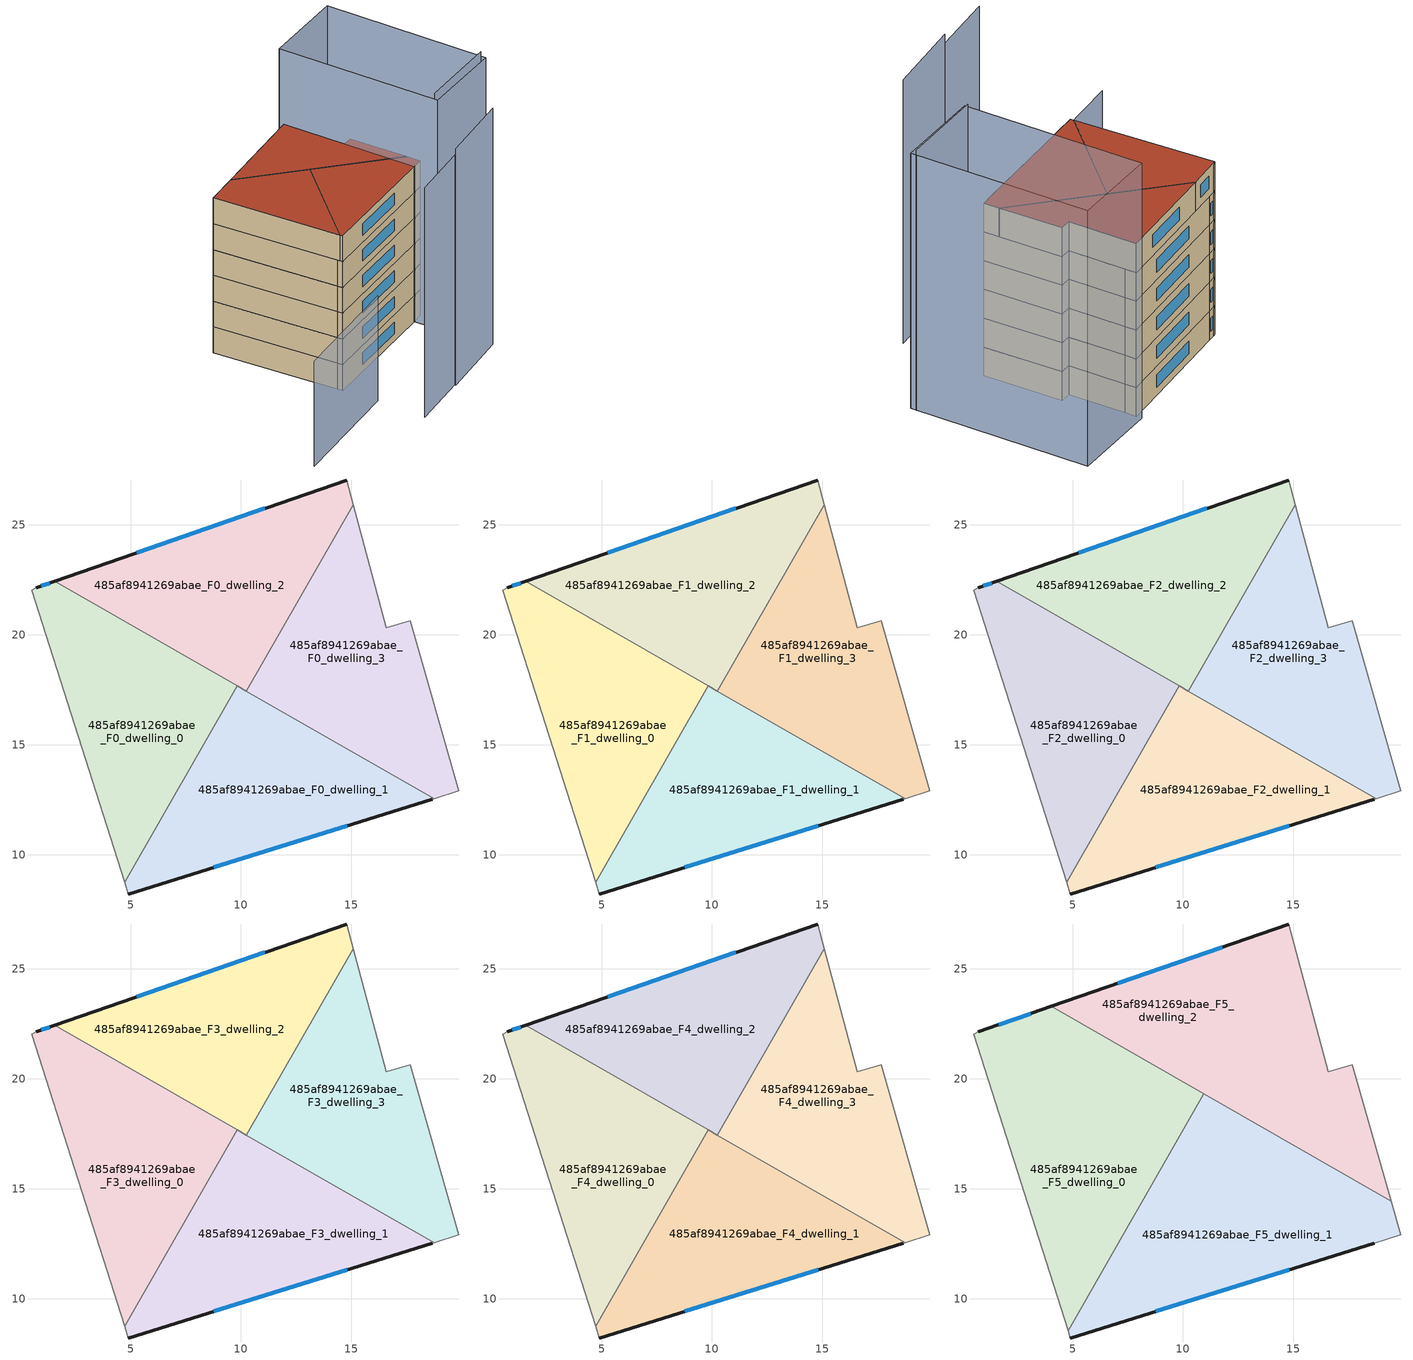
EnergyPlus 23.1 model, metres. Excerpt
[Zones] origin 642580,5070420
485af8941269abae_F0_dwelling_0
 floor ground (EU_floor_Construction): 9.84,17.68 4.72,8.75 0.49,22.03 0.69,22.13 1.55,22.43 z0
 wall outside (EU_wall_Construction): 1.55,22.43 0.69,22.13 z0:3
 wall adiabatic (EU_wall_Construction): 0.69,22.13 0.49,22.03 4.72,8.75 z0:3
 wall to 485af8941269abae_F0_dwelling_1 (EU_wall_Construction): 4.72,8.75 9.84,17.68 z0:3
 wall to 485af8941269abae_F0_dwelling_2 (EU_wall_Construction): 9.84,17.68 1.55,22.43 z0:3
 window (EU_Window_Construction): 1.31,22.35 0.93,22.22 z0.84:2.16
485af8941269abae_F0_dwelling_1
 floor ground (EU_floor_Construction): 18.78,12.55 18.7,12.52 4.89,8.22 4.72,8.75 9.84,17.68 z0
 wall outside (EU_wall_Construction): 4.89,8.22 18.7,12.52 z0:3
 wall adiabatic (EU_wall_Construction): 4.72,8.75 4.89,8.22 / 18.7,12.52 18.78,12.55 z0:3
 wall to 485af8941269abae_F0_dwelling_3 (EU_wall_Construction): 18.78,12.55 10.25,17.44 z0:3
 wall to 485af8941269abae_F0_dwelling_2 (EU_wall_Construction): 10.25,17.44 9.84,17.68 z0:3
 window (EU_Window_Construction): 8.76,9.43 14.83,11.32 z0.84:2.16
485af8941269abae_F0_dwelling_2
 floor ground (EU_floor_Construction): 14.8,27.03 15.1,25.91 10.25,17.44 1.55,22.43 z0
 wall outside (EU_wall_Construction): 14.8,27.03 1.55,22.43 z0:3
 wall adiabatic (EU_wall_Construction): 15.1,25.91 14.8,27.03 z0:3
 wall to 485af8941269abae_F0_dwelling_3 (EU_wall_Construction): 10.25,17.44 15.1,25.91 z0:3
 window (EU_Window_Construction): 11.09,25.74 5.26,23.72 z0.84:2.16
485af8941269abae_F0_dwelling_3
 floor ground (EU_floor_Construction): 15.1,25.91 16.6,20.33 17.7,20.63 19.9,12.92 18.78,12.55 10.25,17.44 z0
 wall adiabatic (EU_wall_Construction): 18.78,12.55 19.9,12.92 17.7,20.63 16.6,20.33 15.1,25.91 z0:3
485af8941269abae_F1_dwelling_0
 floor to 485af8941269abae_F0_dwelling_0 (EU_floor_Construction): 9.84,17.68 4.72,8.75 0.49,22.03 0.69,22.13 1.55,22.43 z3
 wall outside (EU_wall_Construction): 1.55,22.43 0.69,22.13 z3:6
 wall adiabatic (EU_wall_Construction): 0.69,22.13 0.49,22.03 4.72,8.75 z3:6
 wall to 485af8941269abae_F1_dwelling_1 (EU_wall_Construction): 4.72,8.75 9.84,17.68 z3:6
 wall to 485af8941269abae_F1_dwelling_2 (EU_wall_Construction): 9.84,17.68 1.55,22.43 z3:6
 window (EU_Window_Construction): 1.31,22.35 0.93,22.22 z3.84:5.16
485af8941269abae_F1_dwelling_1
 floor to 485af8941269abae_F0_dwelling_1 (EU_floor_Construction): 18.78,12.55 18.7,12.52 4.89,8.22 4.72,8.75 9.84,17.68 z3
 wall outside (EU_wall_Construction): 4.89,8.22 18.7,12.52 z3:6
 wall adiabatic (EU_wall_Construction): 4.72,8.75 4.89,8.22 / 18.7,12.52 18.78,12.55 z3:6
 wall to 485af8941269abae_F1_dwelling_3 (EU_wall_Construction): 18.78,12.55 10.25,17.44 z3:6
 wall to 485af8941269abae_F1_dwelling_2 (EU_wall_Construction): 10.25,17.44 9.84,17.68 z3:6
 window (EU_Window_Construction): 8.76,9.43 14.83,11.32 z3.84:5.16
485af8941269abae_F1_dwelling_2
 floor to 485af8941269abae_F0_dwelling_2 (EU_floor_Construction): 14.8,27.03 15.1,25.91 10.25,17.44 1.55,22.43 z3
 wall outside (EU_wall_Construction): 14.8,27.03 1.55,22.43 z3:6
 wall adiabatic (EU_wall_Construction): 15.1,25.91 14.8,27.03 z3:6
 wall to 485af8941269abae_F1_dwelling_3 (EU_wall_Construction): 10.25,17.44 15.1,25.91 z3:6
 window (EU_Window_Construction): 11.09,25.74 5.26,23.72 z3.84:5.16
485af8941269abae_F1_dwelling_3
 floor to 485af8941269abae_F0_dwelling_3 (EU_floor_Construction): 15.1,25.91 16.6,20.33 17.7,20.63 19.9,12.92 18.78,12.55 10.25,17.44 z3
 wall adiabatic (EU_wall_Construction): 18.78,12.55 19.9,12.92 17.7,20.63 16.6,20.33 15.1,25.91 z3:6
485af8941269abae_F2_dwelling_0
 floor to 485af8941269abae_F1_dwelling_0 (EU_floor_Construction): 9.84,17.68 4.72,8.75 0.49,22.03 0.69,22.13 1.55,22.43 z6
 wall outside (EU_wall_Construction): 1.55,22.43 0.69,22.13 z6:9
 wall adiabatic (EU_wall_Construction): 0.69,22.13 0.49,22.03 4.72,8.75 z6:9
 wall to 485af8941269abae_F2_dwelling_1 (EU_wall_Construction): 4.72,8.75 9.84,17.68 z6:9
 wall to 485af8941269abae_F2_dwelling_2 (EU_wall_Construction): 9.84,17.68 1.55,22.43 z6:9
 window (EU_Window_Construction): 1.31,22.35 0.93,22.22 z6.84:8.16
485af8941269abae_F2_dwelling_1
 floor to 485af8941269abae_F1_dwelling_1 (EU_floor_Construction): 18.78,12.55 18.7,12.52 4.89,8.22 4.72,8.75 9.84,17.68 z6
 wall outside (EU_wall_Construction): 4.89,8.22 18.7,12.52 z6:9
 wall adiabatic (EU_wall_Construction): 4.72,8.75 4.89,8.22 / 18.7,12.52 18.78,12.55 z6:9
 wall to 485af8941269abae_F2_dwelling_3 (EU_wall_Construction): 18.78,12.55 10.25,17.44 z6:9
 wall to 485af8941269abae_F2_dwelling_2 (EU_wall_Construction): 10.25,17.44 9.84,17.68 z6:9
 window (EU_Window_Construction): 8.76,9.43 14.83,11.32 z6.84:8.16
485af8941269abae_F2_dwelling_2
 floor to 485af8941269abae_F1_dwelling_2 (EU_floor_Construction): 14.8,27.03 15.1,25.91 10.25,17.44 1.55,22.43 z6
 wall outside (EU_wall_Construction): 14.8,27.03 1.55,22.43 z6:9
 wall adiabatic (EU_wall_Construction): 15.1,25.91 14.8,27.03 z6:9
 wall to 485af8941269abae_F2_dwelling_3 (EU_wall_Construction): 10.25,17.44 15.1,25.91 z6:9
 window (EU_Window_Construction): 11.09,25.74 5.26,23.72 z6.84:8.16
485af8941269abae_F2_dwelling_3
 floor to 485af8941269abae_F1_dwelling_3 (EU_floor_Construction): 15.1,25.91 16.6,20.33 17.7,20.63 19.9,12.92 18.78,12.55 10.25,17.44 z6
 wall adiabatic (EU_wall_Construction): 18.78,12.55 19.9,12.92 17.7,20.63 16.6,20.33 15.1,25.91 z6:9
485af8941269abae_F3_dwelling_0
 floor to 485af8941269abae_F2_dwelling_0 (EU_floor_Construction): 9.84,17.68 4.72,8.75 0.49,22.03 0.69,22.13 1.55,22.43 z9
 wall outside (EU_wall_Construction): 1.55,22.43 0.69,22.13 z9:12
 wall adiabatic (EU_wall_Construction): 0.69,22.13 0.49,22.03 4.72,8.75 z9:12
 wall to 485af8941269abae_F3_dwelling_1 (EU_wall_Construction): 4.72,8.75 9.84,17.68 z9:12
 wall to 485af8941269abae_F3_dwelling_2 (EU_wall_Construction): 9.84,17.68 1.55,22.43 z9:12
 window (EU_Window_Construction): 1.31,22.35 0.93,22.22 z9.84:11.16
485af8941269abae_F3_dwelling_1
 floor to 485af8941269abae_F2_dwelling_1 (EU_floor_Construction): 18.78,12.55 18.7,12.52 4.89,8.22 4.72,8.75 9.84,17.68 z9
 wall outside (EU_wall_Construction): 4.89,8.22 18.7,12.52 z9:12
 wall adiabatic (EU_wall_Construction): 4.72,8.75 4.89,8.22 / 18.7,12.52 18.78,12.55 z9:12
 wall to 485af8941269abae_F3_dwelling_3 (EU_wall_Construction): 18.78,12.55 10.25,17.44 z9:12
 wall to 485af8941269abae_F3_dwelling_2 (EU_wall_Construction): 10.25,17.44 9.84,17.68 z9:12
 window (EU_Window_Construction): 8.76,9.43 14.83,11.32 z9.84:11.16
485af8941269abae_F3_dwelling_2
 floor to 485af8941269abae_F2_dwelling_2 (EU_floor_Construction): 14.8,27.03 15.1,25.91 10.25,17.44 1.55,22.43 z9
 wall outside (EU_wall_Construction): 14.8,27.03 1.55,22.43 z9:12
 wall adiabatic (EU_wall_Construction): 15.1,25.91 14.8,27.03 z9:12
 wall to 485af8941269abae_F3_dwelling_3 (EU_wall_Construction): 10.25,17.44 15.1,25.91 z9:12
 window (EU_Window_Construction): 11.09,25.74 5.26,23.72 z9.84:11.16
485af8941269abae_F3_dwelling_3
 floor to 485af8941269abae_F2_dwelling_3 (EU_floor_Construction): 15.1,25.91 16.6,20.33 17.7,20.63 19.9,12.92 18.78,12.55 10.25,17.44 z9
 wall adiabatic (EU_wall_Construction): 18.78,12.55 19.9,12.92 17.7,20.63 16.6,20.33 15.1,25.91 z9:12
485af8941269abae_F4_dwelling_0
 floor to 485af8941269abae_F3_dwelling_0 (EU_floor_Construction): 9.84,17.68 4.72,8.75 0.49,22.03 0.69,22.13 1.55,22.43 z12
 wall outside (EU_wall_Construction): 1.55,22.43 0.69,22.13 z12:15
 wall adiabatic (EU_wall_Construction): 0.69,22.13 0.49,22.03 4.72,8.75 z12:15
 wall to 485af8941269abae_F4_dwelling_1 (EU_wall_Construction): 4.72,8.75 9.84,17.68 z12:15
 wall to 485af8941269abae_F4_dwelling_2 (EU_wall_Construction): 9.84,17.68 1.55,22.43 z12:15
 window (EU_Window_Construction): 1.31,22.35 0.93,22.22 z12.84:14.16
485af8941269abae_F4_dwelling_1
 floor to 485af8941269abae_F3_dwelling_1 (EU_floor_Construction): 18.78,12.55 18.7,12.52 4.89,8.22 4.72,8.75 9.84,17.68 z12
 wall outside (EU_wall_Construction): 4.89,8.22 18.7,12.52 z12:15
 wall adiabatic (EU_wall_Construction): 4.72,8.75 4.89,8.22 / 18.7,12.52 18.78,12.55 z12:15
 wall to 485af8941269abae_F4_dwelling_3 (EU_wall_Construction): 18.78,12.55 10.25,17.44 z12:15
 wall to 485af8941269abae_F4_dwelling_2 (EU_wall_Construction): 10.25,17.44 9.84,17.68 z12:15
 window (EU_Window_Construction): 8.76,9.43 14.83,11.32 z12.84:14.16
485af8941269abae_F4_dwelling_2
 floor to 485af8941269abae_F3_dwelling_2 (EU_floor_Construction): 14.8,27.03 15.1,25.91 10.25,17.44 1.55,22.43 z12
 wall outside (EU_wall_Construction): 14.8,27.03 1.55,22.43 z12:15
 wall adiabatic (EU_wall_Construction): 15.1,25.91 14.8,27.03 z12:15
 wall to 485af8941269abae_F4_dwelling_3 (EU_wall_Construction): 10.25,17.44 15.1,25.91 z12:15
 window (EU_Window_Construction): 11.09,25.74 5.26,23.72 z12.84:14.16
485af8941269abae_F4_dwelling_3
 floor to 485af8941269abae_F3_dwelling_3 (EU_floor_Construction): 15.1,25.91 16.6,20.33 17.7,20.63 19.9,12.92 18.78,12.55 10.25,17.44 z12
 wall adiabatic (EU_wall_Construction): 18.78,12.55 19.9,12.92 17.7,20.63 16.6,20.33 15.1,25.91 z12:15
485af8941269abae_F5_dwelling_0
 floor to 485af8941269abae_F4_dwelling_0 (EU_floor_Construction): 9.84,17.68 4.72,8.75 0.49,22.03 0.69,22.13 1.55,22.43 z15
 floor to 485af8941269abae_F4_dwelling_2 (EU_floor_Construction): 10.95,19.31 9.97,17.6 1.55,22.43 4.02,23.29 z15
 floor to 485af8941269abae_F4_dwelling_1 (EU_floor_Construction): 9.97,17.6 4.78,8.55 4.72,8.75 9.84,17.68 z15
 wall outside (EU_wall_Construction): 4.02,23.29 0.69,22.13 z15:18
 wall adiabatic (EU_wall_Construction): 0.69,22.13 0.49,22.03 4.78,8.55 z15:18
 wall to 485af8941269abae_F5_dwelling_1 (EU_wall_Construction): 4.78,8.55 10.95,19.31 z15:18
 wall to 485af8941269abae_F5_dwelling_2 (EU_wall_Construction): 10.95,19.31 4.02,23.29 z15:18
 window (EU_Window_Construction): 3.08,22.97 1.62,22.46 z15.84:17.16
 roof outside (EU_roof_Construction): 4.78,8.55 10.95,19.31 4.02,23.29 0.69,22.13 0.49,22.03 z18
485af8941269abae_F5_dwelling_1
 floor to 485af8941269abae_F4_dwelling_1 (EU_floor_Construction): 18.78,12.55 18.7,12.52 4.89,8.22 4.78,8.55 9.97,17.6 z15
 floor to 485af8941269abae_F4_dwelling_3 (EU_floor_Construction): 19.47,14.43 19.9,12.92 18.78,12.55 10.25,17.44 11.23,19.15 z15
 floor to 485af8941269abae_F4_dwelling_2 (EU_floor_Construction): 11.23,19.15 10.25,17.44 9.97,17.6 10.95,19.31 z15
 wall outside (EU_wall_Construction): 4.89,8.22 18.7,12.52 z15:18
 wall adiabatic (EU_wall_Construction): 18.7,12.52 19.9,12.92 19.47,14.42 / 4.78,8.55 4.89,8.22 z15:18
 wall to 485af8941269abae_F5_dwelling_2 (EU_wall_Construction): 19.47,14.42 10.95,19.31 z15:18
 window (EU_Window_Construction): 8.76,9.43 14.83,11.32 z15.84:17.16
 roof outside (EU_roof_Construction): 18.7,12.52 19.9,12.92 19.47,14.42 10.95,19.31 4.78,8.55 4.89,8.22 z18
485af8941269abae_F5_dwelling_2
 floor to 485af8941269abae_F4_dwelling_2 (EU_floor_Construction): 14.8,27.03 15.1,25.91 11.23,19.15 4.02,23.29 z15
 floor to 485af8941269abae_F4_dwelling_3 (EU_floor_Construction): 15.1,25.91 16.6,20.33 17.7,20.63 19.47,14.43 11.23,19.15 z15
 wall outside (EU_wall_Construction): 14.8,27.03 4.02,23.29 z15:18
 wall adiabatic (EU_wall_Construction): 19.47,14.42 17.7,20.63 16.6,20.33 14.8,27.03 z15:18
 window (EU_Window_Construction): 11.78,25.98 7.04,24.34 z15.84:17.16
 roof outside (EU_roof_Construction): 19.47,14.42 17.7,20.63 16.6,20.33 14.8,27.03 4.02,23.29 z18
shading: 7.31,-0.86 13.62,1.44 z0:26.7; 13.59,1.32 21.37,4.2 z0:27.5; -6.67,0.2 6.09,4.52 z0:12.2; 19.58,10.56 28.11,12.92 z0:27.1; 23.51,29.93 28.26,12.36 / 28.26,12.36 19.4,9.97 / 19.4,9.97 14.65,27.54 / 14.65,27.54 23.51,29.93 z0:26.6
[Building]
EU S2 Campaign: North Axis=0; Terrain=City; Solar Distribution=FullExterior
[Site:Location]
Lyon-Bron: Latitude=45.75; Longitude=5; Time Zone=1; Elevation=198
[SizingPeriod:WeatherFileDays]
AnnualSizingPeriod: Begin Month=1; Begin Day of Month=1; End Month=12; End Day of Month=31; Day of Week for Start Day=Monday; Use Weather File Daylight Saving Period=No; Use Weather File Rain and Snow Indicators=No
[MATERIAL]
EU_InternalMass_Material: Roughness=MediumRough; Thickness=0.1; Conductivity=1; Density=1800; Specific Heat=900; Thermal Absorptance=0.9; Solar Absorptance=0.7; Visible Absorptance=0.7
[MATERIAL:NOMASS] Roughness=MediumRough; Thermal Absorptance=0.9; Solar Absorptance=0.7; Visible Absorptance=0.7
Name | Thermal Resistance
EU_wall_NoMass | 0.776494
EU_roof_NoMass | 0.486893
EU_floor_NoMass | 0.421597
[WINDOWMATERIAL:SIMPLEGLAZINGSYSTEM]
EU_Window_SimpleGlazing: UFactor=4.24961; Solar Heat Gain Coefficient=0.83; Visible Transmittance=0.83
[CONSTRUCTION]
EU_wall_Construction: EU_wall_NoMass
EU_roof_Construction: EU_roof_NoMass
EU_floor_Construction: EU_floor_NoMass
EU_Window_Construction: EU_Window_SimpleGlazing
EU_InternalMass_Construction: EU_InternalMass_Material
[ZONE] Type=1; Multiplier=1; Ceiling Height=autocalculate; Floor Area=autocalculate; Part of Total Floor Area=Yes
Name | Volume
485af8941269abae_F0_dwelling_0; 485af8941269abae_F1_dwelling_0; 485af8941269abae_F2_dwelling_0; 485af8941269abae_F3_dwelling_0; 485af8941269abae_F4_dwelling_0 | 171.228
485af8941269abae_F5_dwelling_0 | 228.292
485af8941269abae_F0_dwelling_1; 485af8941269abae_F1_dwelling_1; 485af8941269abae_F2_dwelling_1; 485af8941269abae_F3_dwelling_1; 485af8941269abae_F4_dwelling_1 | 171.224
485af8941269abae_F5_dwelling_1 | 228.311
485af8941269abae_F0_dwelling_2; 485af8941269abae_F1_dwelling_2; 485af8941269abae_F2_dwelling_2; 485af8941269abae_F3_dwelling_2; 485af8941269abae_F4_dwelling_2 | 171.229
485af8941269abae_F5_dwelling_2 | 228.294
485af8941269abae_F0_dwelling_3; 485af8941269abae_F1_dwelling_3; 485af8941269abae_F2_dwelling_3; 485af8941269abae_F3_dwelling_3; 485af8941269abae_F4_dwelling_3 | 171.246
[INTERNALMASS] Construction=EU_InternalMass_Construction
Name | Zone or ZoneList | Surface Area
485af8941269abae_F0_dwelling_0_EU_InternalMass | 485af8941269abae_F0_dwelling_0 | 57.0758
485af8941269abae_F0_dwelling_1_EU_InternalMass | 485af8941269abae_F0_dwelling_1 | 57.0722
485af8941269abae_F0_dwelling_2_EU_InternalMass | 485af8941269abae_F0_dwelling_2 | 57.078
485af8941269abae_F0_dwelling_3_EU_InternalMass | 485af8941269abae_F0_dwelling_3 | 57.084
485af8941269abae_F1_dwelling_0_EU_InternalMass | 485af8941269abae_F1_dwelling_0 | 57.0758
485af8941269abae_F1_dwelling_1_EU_InternalMass | 485af8941269abae_F1_dwelling_1 | 57.0722
485af8941269abae_F1_dwelling_2_EU_InternalMass | 485af8941269abae_F1_dwelling_2 | 57.078
485af8941269abae_F1_dwelling_3_EU_InternalMass | 485af8941269abae_F1_dwelling_3 | 57.084
485af8941269abae_F2_dwelling_0_EU_InternalMass | 485af8941269abae_F2_dwelling_0 | 57.0758
485af8941269abae_F2_dwelling_1_EU_InternalMass | 485af8941269abae_F2_dwelling_1 | 57.0722
485af8941269abae_F2_dwelling_2_EU_InternalMass | 485af8941269abae_F2_dwelling_2 | 57.078
485af8941269abae_F2_dwelling_3_EU_InternalMass | 485af8941269abae_F2_dwelling_3 | 57.084
485af8941269abae_F3_dwelling_0_EU_InternalMass | 485af8941269abae_F3_dwelling_0 | 57.0758
485af8941269abae_F3_dwelling_1_EU_InternalMass | 485af8941269abae_F3_dwelling_1 | 57.0722
485af8941269abae_F3_dwelling_2_EU_InternalMass | 485af8941269abae_F3_dwelling_2 | 57.078
485af8941269abae_F3_dwelling_3_EU_InternalMass | 485af8941269abae_F3_dwelling_3 | 57.084
485af8941269abae_F4_dwelling_0_EU_InternalMass | 485af8941269abae_F4_dwelling_0 | 57.0758
485af8941269abae_F4_dwelling_1_EU_InternalMass | 485af8941269abae_F4_dwelling_1 | 57.0722
485af8941269abae_F4_dwelling_2_EU_InternalMass | 485af8941269abae_F4_dwelling_2 | 57.078
485af8941269abae_F4_dwelling_3_EU_InternalMass | 485af8941269abae_F4_dwelling_3 | 57.084
485af8941269abae_F5_dwelling_0_EU_InternalMass | 485af8941269abae_F5_dwelling_0 | 76.0956
485af8941269abae_F5_dwelling_1_EU_InternalMass | 485af8941269abae_F5_dwelling_1 | 76.1035
485af8941269abae_F5_dwelling_2_EU_InternalMass | 485af8941269abae_F5_dwelling_2 | 76.0977
[OTHEREQUIPMENT] Fuel Type=Electricity; Design Level Calculation Method=Watts/Area; Power per Zone Floor Area=1; Fraction Latent=0; Fraction Radiant=0; Fraction Lost=0; Carbon Dioxide Generation Rate=0; EndUse Subcategory=EU_Step8_InternalGains
Name | Zone or ZoneList or Space or SpaceList | Schedule
EU_Step8_InternalGain_485af8941269abae_F0_dwelling_0_f000 | 485af8941269abae_F0_dwelling_0 | EU_Step8_GainSchedule_485af8941269abae_F0_dwelling_0_f000
EU_Step8_InternalGain_485af8941269abae_F0_dwelling_1_f000 | 485af8941269abae_F0_dwelling_1 | EU_Step8_GainSchedule_485af8941269abae_F0_dwelling_1_f000
EU_Step8_InternalGain_485af8941269abae_F0_dwelling_2_f000 | 485af8941269abae_F0_dwelling_2 | EU_Step8_GainSchedule_485af8941269abae_F0_dwelling_2_f000
EU_Step8_InternalGain_485af8941269abae_F0_dwelling_3_f000 | 485af8941269abae_F0_dwelling_3 | EU_Step8_GainSchedule_485af8941269abae_F0_dwelling_3_f000
EU_Step8_InternalGain_485af8941269abae_F1_dwelling_0_f000 | 485af8941269abae_F1_dwelling_0 | EU_Step8_GainSchedule_485af8941269abae_F1_dwelling_0_f000
EU_Step8_InternalGain_485af8941269abae_F1_dwelling_1_f000 | 485af8941269abae_F1_dwelling_1 | EU_Step8_GainSchedule_485af8941269abae_F1_dwelling_1_f000
EU_Step8_InternalGain_485af8941269abae_F1_dwelling_2_f000 | 485af8941269abae_F1_dwelling_2 | EU_Step8_GainSchedule_485af8941269abae_F1_dwelling_2_f000
EU_Step8_InternalGain_485af8941269abae_F1_dwelling_3_f000 | 485af8941269abae_F1_dwelling_3 | EU_Step8_GainSchedule_485af8941269abae_F1_dwelling_3_f000
EU_Step8_InternalGain_485af8941269abae_F2_dwelling_0_f000 | 485af8941269abae_F2_dwelling_0 | EU_Step8_GainSchedule_485af8941269abae_F2_dwelling_0_f000
EU_Step8_InternalGain_485af8941269abae_F2_dwelling_1_f000 | 485af8941269abae_F2_dwelling_1 | EU_Step8_GainSchedule_485af8941269abae_F2_dwelling_1_f000
EU_Step8_InternalGain_485af8941269abae_F2_dwelling_2_f000 | 485af8941269abae_F2_dwelling_2 | EU_Step8_GainSchedule_485af8941269abae_F2_dwelling_2_f000
EU_Step8_InternalGain_485af8941269abae_F2_dwelling_3_f000 | 485af8941269abae_F2_dwelling_3 | EU_Step8_GainSchedule_485af8941269abae_F2_dwelling_3_f000
EU_Step8_InternalGain_485af8941269abae_F3_dwelling_0_f000 | 485af8941269abae_F3_dwelling_0 | EU_Step8_GainSchedule_485af8941269abae_F3_dwelling_0_f000
EU_Step8_InternalGain_485af8941269abae_F3_dwelling_1_f000 | 485af8941269abae_F3_dwelling_1 | EU_Step8_GainSchedule_485af8941269abae_F3_dwelling_1_f000
EU_Step8_InternalGain_485af8941269abae_F3_dwelling_2_f000 | 485af8941269abae_F3_dwelling_2 | EU_Step8_GainSchedule_485af8941269abae_F3_dwelling_2_f000
EU_Step8_InternalGain_485af8941269abae_F3_dwelling_3_f000 | 485af8941269abae_F3_dwelling_3 | EU_Step8_GainSchedule_485af8941269abae_F3_dwelling_3_f000
EU_Step8_InternalGain_485af8941269abae_F4_dwelling_0_f000 | 485af8941269abae_F4_dwelling_0 | EU_Step8_GainSchedule_485af8941269abae_F4_dwelling_0_f000
EU_Step8_InternalGain_485af8941269abae_F4_dwelling_1_f000 | 485af8941269abae_F4_dwelling_1 | EU_Step8_GainSchedule_485af8941269abae_F4_dwelling_1_f000
EU_Step8_InternalGain_485af8941269abae_F4_dwelling_2_f000 | 485af8941269abae_F4_dwelling_2 | EU_Step8_GainSchedule_485af8941269abae_F4_dwelling_2_f000
EU_Step8_InternalGain_485af8941269abae_F4_dwelling_3_f000 | 485af8941269abae_F4_dwelling_3 | EU_Step8_GainSchedule_485af8941269abae_F4_dwelling_3_f000
EU_Step8_InternalGain_485af8941269abae_F5_dwelling_0_f000 | 485af8941269abae_F5_dwelling_0 | EU_Step8_GainSchedule_485af8941269abae_F5_dwelling_0_f000
EU_Step8_InternalGain_485af8941269abae_F5_dwelling_1_f000 | 485af8941269abae_F5_dwelling_1 | EU_Step8_GainSchedule_485af8941269abae_F5_dwelling_1_f000
EU_Step8_InternalGain_485af8941269abae_F5_dwelling_2_f000 | 485af8941269abae_F5_dwelling_2 | EU_Step8_GainSchedule_485af8941269abae_F5_dwelling_2_f000
[ZONEVENTILATION:DESIGNFLOWRATE] Schedule=EU_AlwaysOn; Design Flow Rate Calculation Method=AirChanges/Hour; Air Changes per Hour=0.693814; Ventilation Type=Natural; Fan Pressure Rise=0; Fan Total Efficiency=1; Constant Term Coefficient=1; Temperature Term Coefficient=0; Velocity Term Coefficient=0; Velocity Squared Term Coefficient=0; Minimum Indoor Temperature=-100; Maximum Indoor Temperature=100; Delta Temperature=-100; Minimum Outdoor Temperature=-100; Maximum Outdoor Temperature=100; Maximum Wind Speed=40
Name | Zone or ZoneList or Space or SpaceList
EU_ConstantAir_485af8941269abae_F0_dwelling_0 | 485af8941269abae_F0_dwelling_0
EU_ConstantAir_485af8941269abae_F0_dwelling_1 | 485af8941269abae_F0_dwelling_1
EU_ConstantAir_485af8941269abae_F0_dwelling_2 | 485af8941269abae_F0_dwelling_2
EU_ConstantAir_485af8941269abae_F0_dwelling_3 | 485af8941269abae_F0_dwelling_3
EU_ConstantAir_485af8941269abae_F1_dwelling_0 | 485af8941269abae_F1_dwelling_0
EU_ConstantAir_485af8941269abae_F1_dwelling_1 | 485af8941269abae_F1_dwelling_1
EU_ConstantAir_485af8941269abae_F1_dwelling_2 | 485af8941269abae_F1_dwelling_2
EU_ConstantAir_485af8941269abae_F1_dwelling_3 | 485af8941269abae_F1_dwelling_3
EU_ConstantAir_485af8941269abae_F2_dwelling_0 | 485af8941269abae_F2_dwelling_0
EU_ConstantAir_485af8941269abae_F2_dwelling_1 | 485af8941269abae_F2_dwelling_1
EU_ConstantAir_485af8941269abae_F2_dwelling_2 | 485af8941269abae_F2_dwelling_2
EU_ConstantAir_485af8941269abae_F2_dwelling_3 | 485af8941269abae_F2_dwelling_3
EU_ConstantAir_485af8941269abae_F3_dwelling_0 | 485af8941269abae_F3_dwelling_0
EU_ConstantAir_485af8941269abae_F3_dwelling_1 | 485af8941269abae_F3_dwelling_1
EU_ConstantAir_485af8941269abae_F3_dwelling_2 | 485af8941269abae_F3_dwelling_2
EU_ConstantAir_485af8941269abae_F3_dwelling_3 | 485af8941269abae_F3_dwelling_3
EU_ConstantAir_485af8941269abae_F4_dwelling_0 | 485af8941269abae_F4_dwelling_0
EU_ConstantAir_485af8941269abae_F4_dwelling_1 | 485af8941269abae_F4_dwelling_1
EU_ConstantAir_485af8941269abae_F4_dwelling_2 | 485af8941269abae_F4_dwelling_2
EU_ConstantAir_485af8941269abae_F4_dwelling_3 | 485af8941269abae_F4_dwelling_3
EU_ConstantAir_485af8941269abae_F5_dwelling_0 | 485af8941269abae_F5_dwelling_0
EU_ConstantAir_485af8941269abae_F5_dwelling_1 | 485af8941269abae_F5_dwelling_1
EU_ConstantAir_485af8941269abae_F5_dwelling_2 | 485af8941269abae_F5_dwelling_2
[HVACTEMPLATE:THERMOSTAT] Constant Heating Setpoint=20; Constant Cooling Setpoint=50
EU_HeatOnly_485af8941269abae_F0_dwelling_0; EU_HeatOnly_485af8941269abae_F0_dwelling_1; EU_HeatOnly_485af8941269abae_F0_dwelling_2; EU_HeatOnly_485af8941269abae_F0_dwelling_3; EU_HeatOnly_485af8941269abae_F1_dwelling_0; EU_HeatOnly_485af8941269abae_F1_dwelling_1; EU_HeatOnly_485af8941269abae_F1_dwelling_2; EU_HeatOnly_485af8941269abae_F1_dwelling_3; EU_HeatOnly_485af8941269abae_F2_dwelling_0; EU_HeatOnly_485af8941269abae_F2_dwelling_1; EU_HeatOnly_485af8941269abae_F2_dwelling_2; EU_HeatOnly_485af8941269abae_F2_dwelling_3; EU_HeatOnly_485af8941269abae_F3_dwelling_0; EU_HeatOnly_485af8941269abae_F3_dwelling_1; EU_HeatOnly_485af8941269abae_F3_dwelling_2; EU_HeatOnly_485af8941269abae_F3_dwelling_3; EU_HeatOnly_485af8941269abae_F4_dwelling_0; EU_HeatOnly_485af8941269abae_F4_dwelling_1; EU_HeatOnly_485af8941269abae_F4_dwelling_2; EU_HeatOnly_485af8941269abae_F4_dwelling_3; EU_HeatOnly_485af8941269abae_F5_dwelling_0; EU_HeatOnly_485af8941269abae_F5_dwelling_1; EU_HeatOnly_485af8941269abae_F5_dwelling_2
[HVACTEMPLATE:ZONE:IDEALLOADSAIRSYSTEM] System Availability Schedule=EU_AlwaysOn; Maximum Heating Supply Air Temperature=50; Minimum Cooling Supply Air Temperature=13; Maximum Heating Supply Air Humidity Ratio=0.0156; Minimum Cooling Supply Air Humidity Ratio=0.0077; Heating Limit=NoLimit; Cooling Limit=NoLimit; Heating Availability Schedule=EU_AlwaysOn; Cooling Availability Schedule=EU_CoolingOff; Dehumidification Control Type=ConstantSensibleHeatRatio; Cooling Sensible Heat Ratio=0.7; Dehumidification Setpoint=60; Humidification Control Type=None; Humidification Setpoint=30; Outdoor Air Method=None; Outdoor Air Flow Rate per Person=0.00944; Outdoor Air Flow Rate per Zone Floor Area=0; Outdoor Air Flow Rate per Zone=0; Demand Controlled Ventilation Type=None; Outdoor Air Economizer Type=NoEconomizer; Heat Recovery Type=None; Sensible Heat Recovery Effectiveness=0.7; Latent Heat Recovery Effectiveness=0.65
Name | Template Thermostat
485af8941269abae_F0_dwelling_0 | EU_HeatOnly_485af8941269abae_F0_dwelling_0
485af8941269abae_F0_dwelling_1 | EU_HeatOnly_485af8941269abae_F0_dwelling_1
485af8941269abae_F0_dwelling_2 | EU_HeatOnly_485af8941269abae_F0_dwelling_2
485af8941269abae_F0_dwelling_3 | EU_HeatOnly_485af8941269abae_F0_dwelling_3
485af8941269abae_F1_dwelling_0 | EU_HeatOnly_485af8941269abae_F1_dwelling_0
485af8941269abae_F1_dwelling_1 | EU_HeatOnly_485af8941269abae_F1_dwelling_1
485af8941269abae_F1_dwelling_2 | EU_HeatOnly_485af8941269abae_F1_dwelling_2
485af8941269abae_F1_dwelling_3 | EU_HeatOnly_485af8941269abae_F1_dwelling_3
485af8941269abae_F2_dwelling_0 | EU_HeatOnly_485af8941269abae_F2_dwelling_0
485af8941269abae_F2_dwelling_1 | EU_HeatOnly_485af8941269abae_F2_dwelling_1
485af8941269abae_F2_dwelling_2 | EU_HeatOnly_485af8941269abae_F2_dwelling_2
485af8941269abae_F2_dwelling_3 | EU_HeatOnly_485af8941269abae_F2_dwelling_3
485af8941269abae_F3_dwelling_0 | EU_HeatOnly_485af8941269abae_F3_dwelling_0
485af8941269abae_F3_dwelling_1 | EU_HeatOnly_485af8941269abae_F3_dwelling_1
485af8941269abae_F3_dwelling_2 | EU_HeatOnly_485af8941269abae_F3_dwelling_2
485af8941269abae_F3_dwelling_3 | EU_HeatOnly_485af8941269abae_F3_dwelling_3
485af8941269abae_F4_dwelling_0 | EU_HeatOnly_485af8941269abae_F4_dwelling_0
485af8941269abae_F4_dwelling_1 | EU_HeatOnly_485af8941269abae_F4_dwelling_1
485af8941269abae_F4_dwelling_2 | EU_HeatOnly_485af8941269abae_F4_dwelling_2
485af8941269abae_F4_dwelling_3 | EU_HeatOnly_485af8941269abae_F4_dwelling_3
485af8941269abae_F5_dwelling_0 | EU_HeatOnly_485af8941269abae_F5_dwelling_0
485af8941269abae_F5_dwelling_1 | EU_HeatOnly_485af8941269abae_F5_dwelling_1
485af8941269abae_F5_dwelling_2 | EU_HeatOnly_485af8941269abae_F5_dwelling_2
[SIZING:ZONE] Zone Cooling Design Supply Air Temperature Input Method=SupplyAirTemperature; Zone Cooling Design Supply Air Temperature=13; Zone Heating Design Supply Air Temperature Input Method=SupplyAirTemperature; Zone Heating Design Supply Air Temperature=50; Zone Cooling Design Supply Air Humidity Ratio=0.008; Zone Heating Design Supply Air Humidity Ratio=0.008; Cooling Design Air Flow Method=DesignDay; Cooling Design Air Flow Rate=0; Cooling Minimum Air Flow per Zone Floor Area=0.000762; Cooling Minimum Air Flow=0; Cooling Minimum Air Flow Fraction=0.2; Heating Design Air Flow Method=DesignDay; Heating Design Air Flow Rate=0; Heating Maximum Air Flow per Zone Floor Area=0.002032; Heating Maximum Air Flow=0.141576; Heating Maximum Air Flow Fraction=0.3; Account for Dedicated Outdoor Air System=No; Dedicated Outdoor Air System Control Strategy=NeutralSupplyAir; Dedicated Outdoor Air Low Setpoint Temperature for Design=autosize; Dedicated Outdoor Air High Setpoint Temperature for Design=autosize; Zone Load Sizing Method=Sensible Load Only No Latent Load; Zone Latent Cooling Design Supply Air Humidity Ratio Input Method=HumidityRatioDifference; Zone Cooling Design Supply Air Humidity Ratio Difference=0.005; Zone Latent Heating Design Supply Air Humidity Ratio Input Method=HumidityRatioDifference; Zone Humidification Design Supply Air Humidity Ratio Difference=0.005
485af8941269abae_F0_dwelling_0; 485af8941269abae_F0_dwelling_1; 485af8941269abae_F0_dwelling_2; 485af8941269abae_F0_dwelling_3; 485af8941269abae_F1_dwelling_0; 485af8941269abae_F1_dwelling_1; 485af8941269abae_F1_dwelling_2; 485af8941269abae_F1_dwelling_3; 485af8941269abae_F2_dwelling_0; 485af8941269abae_F2_dwelling_1; 485af8941269abae_F2_dwelling_2; 485af8941269abae_F2_dwelling_3; 485af8941269abae_F3_dwelling_0; 485af8941269abae_F3_dwelling_1; 485af8941269abae_F3_dwelling_2; 485af8941269abae_F3_dwelling_3; 485af8941269abae_F4_dwelling_0; 485af8941269abae_F4_dwelling_1; 485af8941269abae_F4_dwelling_2; 485af8941269abae_F4_dwelling_3; 485af8941269abae_F5_dwelling_0; 485af8941269abae_F5_dwelling_1; 485af8941269abae_F5_dwelling_2
[SCHEDULE:CONSTANT]
Name | Hourly Value
EU_AlwaysOn | 1
EU_CoolingOff | 0
[SCHEDULE:FILE] Column Number=1; Rows to Skip at Top=0; Number of Hours of Data=8760; Column Separator=Comma; Interpolate to Timestep=No; Minutes per Item=60; Adjust Schedule for Daylight Savings=Yes
Name | File
EU_Step8_GainSchedule_485af8941269abae_F0_dwelling_0_f000 | ../../schedules/485af8941269abae/485af8941269abae_F0_dwelling_0_f000_gain.csv
EU_Step8_GainSchedule_485af8941269abae_F0_dwelling_1_f000 | ../../schedules/485af8941269abae/485af8941269abae_F0_dwelling_1_f000_gain.csv
EU_Step8_GainSchedule_485af8941269abae_F0_dwelling_2_f000 | ../../schedules/485af8941269abae/485af8941269abae_F0_dwelling_2_f000_gain.csv
EU_Step8_GainSchedule_485af8941269abae_F0_dwelling_3_f000 | ../../schedules/485af8941269abae/485af8941269abae_F0_dwelling_3_f000_gain.csv
EU_Step8_GainSchedule_485af8941269abae_F1_dwelling_0_f000 | ../../schedules/485af8941269abae/485af8941269abae_F1_dwelling_0_f000_gain.csv
EU_Step8_GainSchedule_485af8941269abae_F1_dwelling_1_f000 | ../../schedules/485af8941269abae/485af8941269abae_F1_dwelling_1_f000_gain.csv
EU_Step8_GainSchedule_485af8941269abae_F1_dwelling_2_f000 | ../../schedules/485af8941269abae/485af8941269abae_F1_dwelling_2_f000_gain.csv
EU_Step8_GainSchedule_485af8941269abae_F1_dwelling_3_f000 | ../../schedules/485af8941269abae/485af8941269abae_F1_dwelling_3_f000_gain.csv
EU_Step8_GainSchedule_485af8941269abae_F2_dwelling_0_f000 | ../../schedules/485af8941269abae/485af8941269abae_F2_dwelling_0_f000_gain.csv
EU_Step8_GainSchedule_485af8941269abae_F2_dwelling_1_f000 | ../../schedules/485af8941269abae/485af8941269abae_F2_dwelling_1_f000_gain.csv
EU_Step8_GainSchedule_485af8941269abae_F2_dwelling_2_f000 | ../../schedules/485af8941269abae/485af8941269abae_F2_dwelling_2_f000_gain.csv
EU_Step8_GainSchedule_485af8941269abae_F2_dwelling_3_f000 | ../../schedules/485af8941269abae/485af8941269abae_F2_dwelling_3_f000_gain.csv
EU_Step8_GainSchedule_485af8941269abae_F3_dwelling_0_f000 | ../../schedules/485af8941269abae/485af8941269abae_F3_dwelling_0_f000_gain.csv
EU_Step8_GainSchedule_485af8941269abae_F3_dwelling_1_f000 | ../../schedules/485af8941269abae/485af8941269abae_F3_dwelling_1_f000_gain.csv
EU_Step8_GainSchedule_485af8941269abae_F3_dwelling_2_f000 | ../../schedules/485af8941269abae/485af8941269abae_F3_dwelling_2_f000_gain.csv
EU_Step8_GainSchedule_485af8941269abae_F3_dwelling_3_f000 | ../../schedules/485af8941269abae/485af8941269abae_F3_dwelling_3_f000_gain.csv
EU_Step8_GainSchedule_485af8941269abae_F4_dwelling_0_f000 | ../../schedules/485af8941269abae/485af8941269abae_F4_dwelling_0_f000_gain.csv
EU_Step8_GainSchedule_485af8941269abae_F4_dwelling_1_f000 | ../../schedules/485af8941269abae/485af8941269abae_F4_dwelling_1_f000_gain.csv
EU_Step8_GainSchedule_485af8941269abae_F4_dwelling_2_f000 | ../../schedules/485af8941269abae/485af8941269abae_F4_dwelling_2_f000_gain.csv
EU_Step8_GainSchedule_485af8941269abae_F4_dwelling_3_f000 | ../../schedules/485af8941269abae/485af8941269abae_F4_dwelling_3_f000_gain.csv
EU_Step8_GainSchedule_485af8941269abae_F5_dwelling_0_f000 | ../../schedules/485af8941269abae/485af8941269abae_F5_dwelling_0_f000_gain.csv
EU_Step8_GainSchedule_485af8941269abae_F5_dwelling_1_f000 | ../../schedules/485af8941269abae/485af8941269abae_F5_dwelling_1_f000_gain.csv
EU_Step8_GainSchedule_485af8941269abae_F5_dwelling_2_f000 | ../../schedules/485af8941269abae/485af8941269abae_F5_dwelling_2_f000_gain.csv
